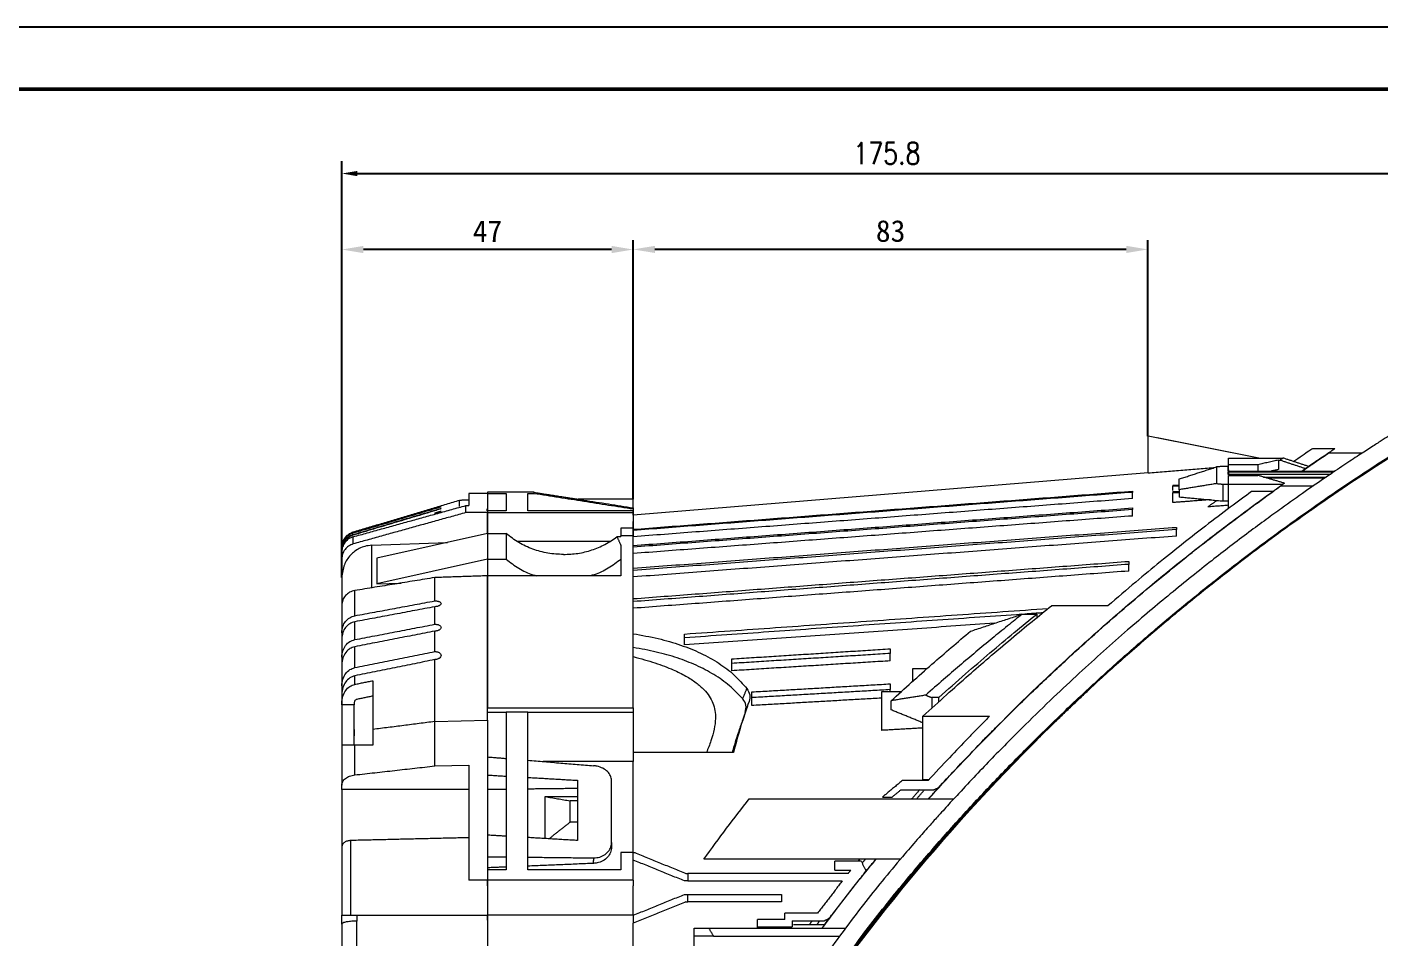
# Model space of a CAD drawing. Header units: millimetres. Extents: x 0 to 1188, y 0 to 840.
# Drawn here: x 524.9 to 743.1, y 693.1 to 840 of the extents above; entities that cross this region are included whole.
import ezdxf
from ezdxf.enums import TextEntityAlignment as Align

# ---------------------------------------------------------------- set-up
doc = ezdxf.new("R2010")
doc.units = ezdxf.units.MM
for name, color, linetype in [('02粗实线', 7, 'Continuous'), ('07标注', 3, 'Continuous'), ('7', 7, 'Continuous')]:
    doc.layers.add(name, color=color, linetype=linetype)
doc.layers.add('Frame', color=7, linetype='Continuous', lineweight=50)
doc.styles.add('PC_TEXTSTYLE', font='txt.shx', dxfattribs={"width": 0.8, "bigfont": 'hzfs.shx'})
doc.styles.get("Standard").update_dxf_attribs({"font": ''})
doc.styles.add('TEXT', font='gbeitc.shx', dxfattribs={"bigfont": 'gbcbig.shx'})
doc.styles.get('Standard').set_extended_font_data('SimSun')
doc.dimstyles.get("Standard").update_dxf_attribs({"dimtxt": 0.18, "dimasz": 0.18, "dimexe": 0.18, "dimexo": 0.0625, "dimgap": 0.09, "dimtad": 0, "dimtih": 1, "dimtoh": 1, "dimdec": 4, "dimzin": 0, "dimdsep": 46, "dimtxsty": 'Standard', "dimcen": 0.09, "dimadec": 0, "dimazin": 0, "dimtfac": 1, "dimtdec": 4, "dimtofl": 0, "dimtmove": 0, "dimatfit": 3, "dimfxl": 1, "dimtolj": 1, "dimtzin": 0, "dimarcsym": 0})
doc.dimstyles.new('副本 (2) (2)TH_GBDIM', dxfattribs={"dimtxt": 3.5, "dimasz": 2.5, "dimexe": 2, "dimexo": 0, "dimgap": 1.5, "dimtad": 1, "dimtoh": 1, "dimdec": 1, "dimdsep": 46, "dimtxsty": 'PC_TEXTSTYLE', "dimcen": 2.5, "dimazin": 2, "dimtfac": 0.714286, "dimtdec": 1, "dimtmove": 0, "dimatfit": 3, "dimfxl": 1, "dimtolj": 1, "dimtzin": 0, "dimarcsym": 0})

# ---------------------------------------------------------------- blocks, each defined once
blk = doc.blocks.new('内图框')
at = {"layer": 'Frame'}
blk.add_lwpolyline([(25, 10), (1178, 10), (1178, 830), (25, 830)], close=True, dxfattribs=at)
at = {"layer": '07标注', "style": 'TEXT'}
blk.add_attdef('上角图号', text='', height=4, rotation=180, dxfattribs=at).set_placement((50, 826), align=Align.MIDDLE_CENTER)
blk = doc.blocks.new('*D49')
at = {"layer": '7', "color": 0, "lineweight": -2, "ltscale": 5, "transparency": 16777216}
for p, q in [((575.69, 805.61), (575.69, 818.37)), ((751.5, 774.87), (751.5, 818.37)), ((578.19, 816.37), (749, 816.37))]:
    blk.add_line(p, q, dxfattribs=at)
at = {"layer": '7', "color": 0, "ltscale": 5, "transparency": 16777216}
for points in [[(578.19, 816.79), (578.19, 815.95), (575.69, 816.37)], [(749, 816.79), (749, 815.95), (751.5, 816.37)]]:
    blk.add_solid(points, dxfattribs=at)
at = {"layer": 'DEFPOINTS', "color": 0, "ltscale": 5, "transparency": 16777216}
for p in [(751.5, 816.37), (575.69, 805.61), (751.5, 774.87)]:
    blk.add_point(p, dxfattribs=at)
at = {"layer": '7', "color": 0, "ltscale": 5, "transparency": 16777216, "insert": (663.6, 819.62), "char_height": 3.5, "attachment_point": 5, "style": 'PC_TEXTSTYLE'}
blk.add_mtext('\\A1;175.8', dxfattribs=at)
blk = doc.blocks.new('*D50')
at = {"layer": '7', "color": 0, "lineweight": -2, "ltscale": 5, "transparency": 16777216}
for p, q in [((575.69, 751.2), (575.69, 805.61)), ((622.69, 763.84), (622.69, 805.61)), ((619.19, 804.11), (579.19, 804.11))]:
    blk.add_line(p, q, dxfattribs=at)
at = {"layer": '7', "color": 0, "ltscale": 5, "transparency": 16777216}
for points in [[(579.19, 804.69), (579.19, 803.53), (575.69, 804.11)], [(619.19, 804.69), (619.19, 803.53), (622.69, 804.11)]]:
    blk.add_solid(points, dxfattribs=at)
at = {"layer": 'DEFPOINTS', "color": 0, "ltscale": 5, "transparency": 16777216}
for p in [(575.69, 804.11), (622.69, 763.84), (575.69, 751.2)]:
    blk.add_point(p, dxfattribs=at)
at = {"layer": '7', "color": 0, "ltscale": 5, "transparency": 16777216, "insert": (599.19, 807.06), "char_height": 3.5, "attachment_point": 5}
blk.add_mtext('\\A1;47', dxfattribs=at)
blk = doc.blocks.new('*D51')
at = {"layer": '7', "color": 0, "lineweight": -2, "ltscale": 5, "transparency": 16777216}
for p, q in [((622.69, 763.84), (622.69, 805.63)), ((705.69, 774.02), (705.69, 805.63)), ((702.19, 804.13), (626.19, 804.13))]:
    blk.add_line(p, q, dxfattribs=at)
at = {"layer": '7', "color": 0, "ltscale": 5, "transparency": 16777216}
for points in [[(626.19, 804.71), (626.19, 803.55), (622.69, 804.13)], [(702.19, 804.71), (702.19, 803.55), (705.69, 804.13)]]:
    blk.add_solid(points, dxfattribs=at)
at = {"layer": 'DEFPOINTS', "color": 0, "ltscale": 5, "transparency": 16777216}
for p in [(622.69, 804.13), (705.69, 774.02), (622.69, 763.84)]:
    blk.add_point(p, dxfattribs=at)
at = {"layer": '7', "color": 0, "ltscale": 5, "transparency": 16777216, "insert": (664.19, 807.08), "char_height": 3.5, "attachment_point": 5}
blk.add_mtext('\\A1;83', dxfattribs=at)

msp = doc.modelspace()

# ---------------------------------------------------------------- linework, layer by layer
at = {"color": 7, "linetype": 'Continuous', "lineweight": 15}
for p, q in [((705.6937, 768.0236), (705.6937, 774.0236)), ((723.5818, 770.4779), (705.6937, 774.0236)), ((723.5818, 770.4779), (707.1937, 773.7263)), ((718.6937, 770.4779), (727.4765, 770.4779)), ((726.7506, 770.1504), (726.9936, 770.1504)), ((726.7506, 770.1504), (726.7506, 768.6293)), ((740.2289, 771.2706), (734.7909, 771.2706)), ((705.6937, 768.0752), (622.6937, 761.2805)), ((718.5437, 769.1188), (717.7437, 769.1188)), ((718.6937, 769.1188), (718.5437, 769.1188)), ((718.5437, 768.3562), (718.6937, 768.3562)), ((718.6937, 768.1758), (718.5437, 768.1758)), ((723.3953, 769.4021), (718.6937, 769.4021)), ((718.6937, 768.576), (718.6937, 769.4021)), ((718.6937, 768.576), (718.6937, 768.3562)), ((718.6937, 768.3562), (735.833, 768.3562)), ((735.5657, 768.1758), (718.6937, 768.1758)), ((718.6937, 768.1758), (718.6937, 767.8979)), ((723.3953, 769.4021), (723.3953, 768.3562)), ((709.6937, 766.1142), (710.7437, 766.1142)), ((710.7437, 765.9203), (709.6937, 765.9203)), ((709.6937, 765.2462), (709.6937, 765.9203)), ((717.7437, 766.2635), (717.7437, 763.498)), ((717.7437, 766.2635), (718.5437, 766.2635)), ((718.5437, 767.8979), (718.6937, 767.8979)), ((718.6937, 766.2635), (718.5437, 766.2635)), ((718.6937, 767.8979), (735.1548, 767.8979)), ((718.6937, 767.6844), (723.3953, 767.6844)), ((718.6937, 766.2635), (718.6937, 766.2167)), ((727.4052, 766.2167), (718.6937, 766.2167)), ((718.6937, 762.4016), (718.6937, 766.2167)), ((724.3096, 767.4147), (734.4434, 767.4147)), ((734.1497, 767.2144), (724.9884, 767.2144)), ((727.141, 765.99), (732.3679, 765.99)), ((594.6814, 762.6668), (594.6814, 763.643)), ((599.1937, 764.7796), (596.1937, 764.7796)), ((599.1937, 764.9532), (599.1937, 764.7796)), ((606.6937, 764.9532), (599.1937, 764.9532)), ((599.1937, 764.7836), (602.1937, 764.7836)), ((605.6937, 764.7836), (606.6937, 764.7836)), ((703.1737, 763.9261), (703.1737, 764.943)), ((709.6937, 765.1025), (710.7437, 765.1025)), ((710.7437, 764.8871), (709.6937, 764.8871)), ((709.6937, 763.2907), (709.6937, 764.8871)), ((710.7437, 765.3741), (710.7437, 764.148)), ((715.6937, 763.7526), (715.6937, 763.8636)), ((725.8025, 765.0745), (722.3888, 765.0745)), ((590.6937, 761.6599), (590.6937, 761.4246)), ((595.6937, 761.676), (595.6937, 762.8116)), ((595.6937, 762.8116), (596.1937, 762.8116)), ((599.1937, 761.676), (595.6937, 761.676)), ((602.1937, 761.975), (599.1937, 761.975)), ((599.1937, 761.676), (622.6937, 761.676)), ((599.1937, 761.676), (599.1937, 758.4246)), ((622.6937, 761.975), (605.6937, 761.975)), ((622.6937, 762.274), (622.6937, 760.2651)), ((622.6937, 761.2805), (622.6937, 761.975)), ((622.6937, 761.676), (622.6937, 759.1471)), ((703.1737, 761.1255), (703.1737, 762.154)), ((718.6937, 763.498), (717.7437, 763.498)), ((577.4792, 758.4005), (577.4792, 758.4962)), ((577.4792, 758.1256), (577.4792, 758.3409)), ((577.5308, 756.6231), (577.5308, 757.773)), ((599.1937, 758.2809), (581.3318, 754.3172)), ((599.1937, 758.2809), (602.1937, 758.2809)), ((599.1937, 758.2809), (599.1937, 754.142)), ((602.1937, 758.2809), (602.1937, 754.142)), ((603.897, 757.0796), (618.9605, 757.0796)), ((620.6937, 757.7783), (620.0655, 757.7783)), ((622.6937, 759.1471), (620.6937, 759.1471)), ((622.6937, 757.9235), (620.6937, 757.9235)), ((710.2937, 757.8885), (710.2937, 758.9369)), ((575.6937, 755.3099), (575.6937, 746.7195)), ((575.6937, 755.1747), (575.6937, 746.7195)), ((575.6937, 755.1747), (575.6937, 746.7195)), ((575.6937, 755.1747), (575.6937, 746.7195)), ((575.6937, 755.1747), (575.6937, 746.7195)), ((575.6937, 755.1747), (575.6937, 746.7195)), ((580.5192, 756.4011), (592.7204, 756.8444)), ((580.5192, 749.5419), (580.5192, 756.4011)), ((575.6937, 754.184), (575.6937, 751.2024)), ((581.3318, 754.3172), (581.3318, 750.1784)), ((599.1937, 754.142), (581.3318, 750.1784)), ((599.1937, 754.142), (602.1937, 754.142)), ((599.1937, 754.142), (599.1937, 751.6233)), ((702.5937, 752.2428), (702.5937, 753.3267)), ((575.6937, 752.3645), (575.6937, 747.8801)), ((575.6937, 751.2024), (575.6937, 746.7195)), ((620.6937, 751.4795), (599.1937, 751.4795)), ((577.7787, 745.0315), (577.7787, 749.097)), ((581.3318, 750.1784), (585.2507, 750.3099)), ((699.2372, 746.6574), (690.1443, 746.6574)), ((577.7787, 741.179), (577.7787, 744.0646)), ((685.3941, 745.2821), (685.6728, 745.3034)), ((685.6728, 745.3034), (687.7568, 745.3034)), ((687.7568, 745.3034), (687.7568, 744.7324)), ((575.6937, 742.2985), (575.6937, 741.3081)), ((575.6937, 741.6245), (575.6937, 741.3051)), ((575.6937, 741.6245), (575.6937, 741.3051)), ((575.6937, 741.6245), (575.6937, 741.3051)), ((575.6937, 741.6245), (575.6937, 741.3051)), ((575.6937, 741.6245), (575.6937, 741.3051)), ((575.6937, 741.6245), (575.6937, 741.3051)), ((577.7787, 736.6682), (577.7787, 740.0436)), ((630.9637, 740.3509), (630.9637, 741.4787)), ((575.6937, 738.3498), (575.6937, 737.1847)), ((664.1137, 737.7579), (664.1137, 738.9493)), ((577.7787, 733.9646), (577.7787, 735.3438)), ((638.5737, 736.1603), (638.5737, 737.3419)), ((670.0248, 736.4749), (667.6937, 736.4749)), ((667.6937, 736.4749), (667.6937, 734.3889)), ((575.6937, 733.7172), (575.6937, 726.6645)), ((664.1137, 732.7612), (664.1137, 733.1148)), ((575.6937, 732.355), (575.6937, 726.6645)), ((575.6937, 732.355), (575.6937, 726.6645)), ((575.6937, 732.355), (575.6937, 726.6645)), ((575.6937, 732.355), (575.6937, 726.6645)), ((575.6937, 732.355), (575.6937, 726.6645)), ((641.8337, 730.5507), (641.8337, 731.8277)), ((662.6937, 732.7612), (662.6937, 726.5459)), ((665.8748, 732.7612), (662.6937, 732.7612)), ((664.2771, 729.8449), (664.2771, 731.3314)), ((671.9876, 731.8371), (670.8201, 731.8371)), ((670.8201, 731.8371), (670.8201, 730.1088)), ((671.9876, 731.1749), (671.9876, 731.8371)), ((577.6937, 730.6882), (575.6937, 730.6882)), ((575.6937, 730.6882), (575.6937, 724.1682)), ((599.1937, 729.494), (599.1937, 730.1711)), ((622.6937, 730.1711), (622.6937, 729.494)), ((622.6937, 729.494), (622.6937, 721.5182)), ((669.4075, 728.8188), (680.1374, 728.8188)), ((669.4075, 718.6474), (669.4075, 728.8188)), ((575.6937, 726.6645), (575.6937, 725.6645)), ((575.6937, 726.6645), (575.6937, 725.6645)), ((575.6937, 726.6645), (575.6937, 725.6645)), ((590.6786, 727.9661), (599.1937, 728.1916)), ((590.6786, 720.8088), (590.6786, 727.9661)), ((577.7787, 719.3591), (577.7787, 724.1682)), ((590.6786, 720.8088), (596.1937, 720.9374)), ((613.6937, 718.4914), (613.6937, 708.7822)), ((619.1937, 708.4389), (619.1937, 718.4732)), ((670.2662, 718.4745), (666.1103, 718.4745)), ((669.4075, 718.6474), (670.4247, 718.6474)), ((596.1937, 717.0009), (575.6937, 717.0009)), ((575.6937, 717.0009), (575.6937, 707.7693)), ((608.4937, 715.8627), (613.6937, 715.8627)), ((662.8618, 715.7938), (664.4329, 715.7938)), ((665.8637, 716.9745), (671.1644, 716.9745)), ((613.6937, 715.181), (612.4938, 715.181)), ((612.4938, 711.746), (612.4938, 715.181)), ((641.4071, 715.4899), (674.367, 715.4899)), ((613.6937, 711.746), (612.4938, 711.746)), ((577.1414, 696.7245), (577.1414, 708.7812)), ((622.6937, 706.8245), (620.6937, 706.8245)), ((665.7664, 705.7706), (634.0828, 705.7706)), ((659.4388, 705.4745), (655.2051, 705.4745)), ((602.1937, 704.0745), (599.1937, 704.0745)), ((620.6937, 704.0745), (605.6937, 704.0745)), ((657.3438, 703.4645), (631.5037, 703.4645)), ((655.2051, 703.9745), (657.7512, 703.9745)), ((622.6937, 702.3745), (599.1937, 702.3745)), ((599.1937, 701.4745), (599.1937, 702.3745)), ((631.5037, 702.2645), (656.3947, 702.2645)), ((631.5037, 700.0845), (646.5993, 700.0845)), ((646.5993, 698.8845), (631.5037, 698.8845)), ((575.6937, 695.2904), (575.6937, 696.7245)), ((578.1065, 696.7245), (578.1065, 695.7802)), ((599.1937, 695.9245), (599.1937, 696.7245)), ((647.1254, 696.0345), (642.7254, 696.0345)), ((652.4072, 697.0345), (647.1254, 697.0345)), ((653.5621, 695.2306), (654.3065, 696.238)), ((578.1065, 677.0449), (578.1065, 695.7802)), ((632.5046, 694.6306), (634.8766, 694.6306)), ((632.5046, 693.3606), (632.5046, 694.6306)), ((634.8766, 694.6306), (656.9027, 694.6306)), ((642.7254, 694.8345), (648.3254, 694.8345)), ((642.7254, 694.6306), (642.7254, 694.8345)), ((643.9254, 694.8345), (643.9254, 694.6306)), ((648.3254, 695.8345), (653.5039, 695.8345)), ((648.5046, 695.2306), (653.6149, 695.2306)), ((632.5046, 689.8606), (632.5046, 693.3606)), ((635.6194, 693.3606), (632.5046, 693.3606)), ((635.6194, 693.3606), (655.9637, 693.3606))]:
    msp.add_line(p, q, dxfattribs=at)
at = {"color": 7, "linetype": 'Continuous', "lineweight": 15, "flags": 128}
for points in [[(690.079, 727.3461), (690.0878, 727.3594), (690.091, 727.3769), (690.0886, 727.3972), (690.0806, 727.4189), (690.0677, 727.4406), (690.0506, 727.4607), (690.0307, 727.4777), (690.0093, 727.4906)], [(668.6923, 704.7729), (668.7103, 704.759), (668.7273, 704.7437), (668.7425, 704.7277), (668.755, 704.7119), (668.7642, 704.6972), (668.7697, 704.6843), (668.771, 704.6739), (668.7682, 704.6665)], [(599.1937, 696.1645), (599.1937, 696.1645)]]:
    msp.add_lwpolyline(points, dxfattribs=at)
at = {"color": 7, "linetype": 'Continuous', "lineweight": 15}
msp.add_arc((732.0858, 762.2605), 0.1022, 312.307941, 83.631164, dxfattribs=at)
for points, knots in [([(746.028, 774.9706), (745.9959, 774.9505), (745.9317, 774.9102), (745.4056, 774.5817), (744.5589, 774.0492), (743.3454, 773.2798), (741.7437, 772.2555), (739.733, 770.9512), (737.2934, 769.3409), (734.4014, 767.3938), (731.0572, 765.0948), (728.5201, 763.2861), (727.2239, 762.3621)], [0, 0, 0, 0, 0.08771481, 0.17606841, 0.26610236, 0.35805067, 0.45313142, 0.55359998, 0.65704757, 0.76542402, 0.88015348, 1, 1, 1, 1]), ([(732.0971, 762.3621), (733.9266, 763.6302), (737.5851, 766.1663), (741.778, 768.9257), (744.9663, 770.9775), (747.2952, 772.4457), (749.1324, 773.585), (750.4314, 774.3824), (751.2468, 774.8782), (751.3475, 774.9387), (751.3975, 774.9688)], [0, 0, 0, 0, 0.16669679, 0.33336229, 0.44705325, 0.56082655, 0.67448538, 0.78337651, 0.89237663, 1, 1, 1, 1]), ([(751.4192, 774.7651), (751.3893, 774.7472), (751.3249, 774.7087), (750.5302, 774.226), (749.2209, 773.4226), (747.3953, 772.2912), (745.1384, 770.8692), (742.452, 769.1451), (739.3638, 767.1172), (735.9354, 764.8156), (733.4147, 763.0617), (732.1546, 762.1849)], [0, 0, 0, 0, 0.09857151, 0.2121051, 0.32551517, 0.43642591, 0.54744312, 0.65838287, 0.77222243, 0.88613649, 1, 1, 1, 1]), ([(732.1977, 771.9717), (732.1503, 771.9397), (732.0542, 771.8751), (731.2, 771.2926), (730.2459, 770.6424), (729.4116, 770.062), (729.1927, 769.9098)], [0, 0, 0, 0, 0.29470262, 0.59625751, 0.89408525, 1, 1, 1, 1]), ([(730.5187, 768.3562), (731.0319, 768.7112), (732.2737, 769.5703), (733.608, 770.4741), (734.6091, 771.149), (734.7305, 771.2302), (734.7909, 771.2706)], [0, 0, 0, 0, 0.18908627, 0.4575306, 0.72967385, 1, 1, 1, 1]), ([(731.5109, 769.0815), (732.1621, 769.527), (733.4506, 770.4084), (734.7851, 771.3044), (735.5579, 771.8216), (735.8766, 772.0332), (735.7857, 771.9726), (735.7843, 771.9717)], [0, 0, 0, 0, 0.25238665, 0.49937032, 0.74869298, 0.99612111, 1, 1, 1, 1]), ([(731.4487, 769.0002), (731.761, 769.2145), (732.4319, 769.6748), (732.524, 769.7372), (732.5733, 769.7706)], [0, 0, 0, 0, 0.465468446, 1, 1, 1, 1]), ([(602.1937, 764.7836), (602.1937, 764.4038), (602.1937, 763.6442), (602.1937, 762.5314), (602.1937, 761.975)], [0, 0, 0, 0, 0.49999985, 1, 1, 1, 1]), ([(605.6937, 761.975), (605.6937, 762.5314), (605.6937, 763.6442), (605.6937, 764.4038), (605.6937, 764.7836)], [0, 0, 0, 0, 0.50000015, 1, 1, 1, 1]), ([(622.6937, 762.4447), (622.6937, 762.8512), (622.6937, 763.6642), (622.6937, 763.7805), (622.6937, 763.8387)], [0, 0, 0, 0, 0.50000003, 1, 1, 1, 1]), ([(722.3888, 765.0745), (721.2746, 764.2585), (718.9923, 762.5869), (716.3251, 760.55), (714.9599, 759.5075)], [0, 0, 0, 0, 0.488171685, 1, 1, 1, 1]), ([(717.4269, 758.8366), (718.9749, 760.0064), (722.0205, 762.308), (724.5557, 764.1358), (725.8022, 765.0346)], [0, 0, 0, 0, 0.508291379, 1, 1, 1, 1]), ([(718.2535, 759.5075), (719.6405, 760.5502), (722.3492, 762.5867), (724.6701, 764.2587), (725.8025, 765.0745)], [0, 0, 0, 0, 0.5120696, 1, 1, 1, 1]), ([(590.6937, 762.343), (590.8268, 762.3823), (591.0893, 762.4598), (591.4217, 762.5526), (591.6059, 762.5998), (591.6807, 762.615), (591.7062, 762.6151), (591.6443, 762.5869), (591.4252, 762.5112), (591.0923, 762.4044), (590.8275, 762.3244), (590.6937, 762.284)], [0, 0, 0, 0, 0.129576698, 0.255502663, 0.377382263, 0.437478105, 0.497525617, 0.617830942, 0.741637589, 0.869552342, 1, 1, 1, 1]), ([(590.6937, 762.0708), (590.8266, 762.1098), (591.0883, 762.1866), (591.4206, 762.2751), (591.6049, 762.3173), (591.6801, 762.3281), (591.7064, 762.3238), (591.6451, 762.2896), (591.4262, 762.2078), (591.0932, 762.0965), (590.8276, 762.0156), (590.6937, 761.9748)], [0, 0, 0, 0, 0.12922797, 0.25450876, 0.37581611, 0.43579094, 0.49578219, 0.61639747, 0.74084124, 0.8693556, 1, 1, 1, 1]), ([(590.6937, 761.6599), (590.8264, 761.6986), (591.0873, 761.7746), (591.4194, 761.859), (591.6039, 761.8963), (591.6796, 761.9027), (591.7066, 761.8938), (591.6459, 761.8537), (591.4272, 761.7657), (591.0941, 761.6498), (590.8277, 761.568), (590.6937, 761.5268)], [0, 0, 0, 0, 0.1288623, 0.25349883, 0.37422512, 0.43407646, 0.49402318, 0.6149802, 0.74008379, 0.86919255, 1, 1, 1, 1]), ([(727.2239, 762.3621), (726.4084, 761.7729), (724.7409, 760.5683), (721.9472, 758.5004), (719.0099, 756.2792), (715.9282, 753.8963), (712.7237, 751.3596), (709.3929, 748.6543), (705.9322, 745.772), (702.338, 742.6972), (698.5377, 739.3506), (694.555, 735.7336), (690.3606, 731.8124), (687.4546, 728.9711), (685.9405, 727.4906)], [0, 0, 0, 0, 0.07598438, 0.15536123, 0.23820181, 0.31370912, 0.39317263, 0.47662327, 0.55376309, 0.63614441, 0.72377989, 0.81049714, 0.90126057, 1, 1, 1, 1]), ([(690.0093, 727.4906), (691.828, 729.2367), (695.4684, 732.7318), (701.001, 737.7568), (706.5844, 742.6262), (712.1563, 747.2735), (717.5885, 751.6208), (722.8042, 755.623), (727.7557, 759.2849), (730.6507, 761.3369), (732.0971, 762.3621)], [0, 0, 0, 0, 0.11675362, 0.2337108, 0.35954172, 0.4854418, 0.61124797, 0.74082167, 0.87051056, 1, 1, 1, 1]), ([(732.1546, 762.1849), (730.7553, 761.1941), (727.9547, 759.211), (723.1794, 755.6875), (718.0446, 751.7618), (712.5743, 747.4015), (706.8328, 742.6259), (701.1329, 737.6619), (695.5397, 732.5854), (691.9003, 729.0935), (690.079, 727.3461)], [0, 0, 0, 0, 0.12545084, 0.25108373, 0.37661002, 0.50645931, 0.63641326, 0.76629142, 0.88304216, 1, 1, 1, 1]), ([(622.6937, 757.4248), (622.6937, 757.9875), (622.6937, 759.1128), (622.6937, 759.881), (622.6937, 760.2651)], [0, 0, 0, 0, 0.50000007, 1, 1, 1, 1]), ([(679.4871, 725.3098), (680.9674, 726.8085), (683.8967, 729.7742), (688.2162, 733.9545), (692.4286, 737.907), (696.5443, 741.6415), (700.5724, 745.1859), (704.4952, 748.5319), (708.3032, 751.6876), (711.9259, 754.6057), (715.2945, 757.2509), (717.2843, 758.7684), (718.2535, 759.5075)], [0, 0, 0, 0, 0.10195337, 0.20175355, 0.30121868, 0.39986902, 0.49851066, 0.59906082, 0.69929059, 0.80136684, 0.90325523, 1, 1, 1, 1]), ([(714.9599, 759.5075), (713.8268, 758.6287), (711.5648, 756.8746), (707.7525, 753.8179), (703.6647, 750.4563), (700.7452, 747.9513), (699.2372, 746.6574)], [0, 0, 0, 0, 0.25050083, 0.50003975, 0.7417641, 1, 1, 1, 1]), ([(575.6937, 756.0039), (575.7186, 756.2713), (575.7684, 756.8061), (576.1592, 757.5222), (576.7335, 758.1003), (577.2308, 758.3005), (577.4792, 758.4005)], [0, 0, 0, 0, 0.250247913, 0.500488044, 0.750462592, 1, 1, 1, 1]), ([(577.4792, 758.3409), (577.2302, 758.2406), (576.732, 758.0399), (576.1577, 757.4605), (575.7681, 756.7445), (575.7185, 756.2107), (575.6937, 755.9439)], [0, 0, 0, 0, 0.25013943, 0.50043358, 0.75033896, 1, 1, 1, 1]), ([(575.6937, 755.7274), (575.7186, 755.9949), (575.7684, 756.53), (576.1591, 757.2466), (576.7334, 757.8252), (577.2308, 758.0256), (577.4792, 758.1256)], [0, 0, 0, 0, 0.25030626, 0.50055715, 0.75050138, 1, 1, 1, 1]), ([(577.4792, 758.0287), (577.2301, 757.9283), (576.7318, 757.7273), (576.1575, 757.1474), (575.7681, 756.4309), (575.7185, 755.8968), (575.6937, 755.6299)], [0, 0, 0, 0, 0.25013568, 0.50042168, 0.75031464, 1, 1, 1, 1]), ([(577.5308, 757.773), (577.2762, 757.6756), (576.7663, 757.4804), (576.1748, 756.8951), (575.7709, 756.1641), (575.7195, 755.6156), (575.6937, 755.341)], [0, 0, 0, 0, 0.24848344, 0.4977471, 0.7484979, 1, 1, 1, 1]), ([(577.4792, 758.4962), (577.2807, 758.4207), (576.8857, 758.2703), (576.392, 757.8657), (575.9989, 757.365), (575.8567, 756.9683), (575.7856, 756.7699)], [0, 0, 0, 0, 0.25179554, 0.50108083, 0.75051713, 1, 1, 1, 1]), ([(611.4437, 754.9168), (610.601, 754.9588), (608.9156, 755.043), (606.4753, 755.7264), (604.1755, 756.7669), (602.8543, 757.7762), (602.1937, 758.2809)], [0, 0, 0, 0, 0.25000011, 0.49999992, 0.74999978, 1, 1, 1, 1]), ([(611.4437, 754.9168), (612.2183, 754.9523), (613.7673, 755.0233), (616.0226, 755.6016), (618.1686, 756.484), (619.4332, 757.3468), (620.0655, 757.7783)], [0, 0, 0, 0, 0.2500001, 0.49999987, 0.74999971, 1, 1, 1, 1]), ([(622.6937, 730.1711), (622.6937, 732.4774), (622.6937, 737.09), (622.6937, 743.0077), (622.6937, 748.1408), (622.6937, 752.3598), (622.6937, 755.7386), (622.6937, 757.1952), (622.6937, 757.9235)], [0, 0, 0, 0, 0.16666662, 0.33333324, 0.49999996, 0.66666667, 0.83333332, 1, 1, 1, 1]), ([(679.0399, 724.7961), (681.0625, 726.8443), (684.992, 730.8233), (690.5956, 736.1634), (695.8015, 740.9383), (700.7086, 745.2639), (705.3506, 749.2097), (709.7572, 752.8284), (713.8438, 756.082), (716.2467, 757.9293), (717.4269, 758.8366)], [0, 0, 0, 0, 0.1406415, 0.27323347, 0.39718666, 0.51808872, 0.64039628, 0.75891188, 0.88158754, 1, 1, 1, 1]), ([(575.7856, 756.7699), (575.7587, 756.6567), (575.7043, 756.4279), (575.6973, 756.2107), (575.6937, 756.101)], [0, 0, 0, 0, 0.4949565, 1, 1, 1, 1]), ([(577.5308, 756.6231), (577.2764, 756.5255), (576.7665, 756.3297), (576.1751, 755.7431), (575.771, 755.01), (575.7195, 754.4597), (575.6937, 754.184)], [0, 0, 0, 0, 0.24793907, 0.49702863, 0.74801208, 1, 1, 1, 1]), ([(580.5192, 756.4011), (580.1469, 756.3626), (579.45, 756.2905), (578.2344, 755.805), (577.0011, 754.8646), (575.9228, 753.2233), (575.7739, 751.9093), (575.6937, 751.2024)], [0, 0, 0, 0, 0.14326279, 0.26814966, 0.49810367, 0.72996342, 1, 1, 1, 1]), ([(620.6937, 756.3983), (620.6937, 755.7103), (620.6937, 754.3343), (620.6937, 752.4311), (620.6937, 751.4795)], [0, 0, 0, 0, 0.49999981, 1, 1, 1, 1]), ([(602.1937, 754.142), (602.8561, 753.644), (604.181, 752.648), (605.8912, 751.7897), (606.9154, 751.5323), (607.1253, 751.4795)], [0, 0, 0, 0, 0.44293036, 0.88586061, 1, 1, 1, 1]), ([(620.6937, 754.142), (620.0313, 753.644), (618.7065, 752.648), (616.9963, 751.7897), (615.972, 751.5323), (615.7622, 751.4795)], [0, 0, 0, 0, 0.44293036, 0.88586061, 1, 1, 1, 1]), ([(599.1937, 728.1916), (599.1937, 730.6151), (599.1937, 735.4621), (599.1937, 741.6909), (599.1937, 747.1736), (599.1937, 750.0442), (599.1937, 751.4795)], [0, 0, 0, 0, 0.24999981, 0.50000014, 0.75000008, 1, 1, 1, 1]), ([(599.1937, 751.4795), (599.1937, 750.146), (599.1937, 747.4791), (599.1937, 742.4519), (599.1937, 736.7711), (599.1937, 732.3711), (599.1937, 730.1711)], [0, 0, 0, 0, 0.25000006, 0.5, 0.75000018, 1, 1, 1, 1]), ([(577.7787, 749.097), (577.4954, 749.0216), (576.9282, 748.8707), (576.2494, 748.3062), (575.7841, 747.5668), (575.7239, 747.002), (575.6937, 746.7195)], [0, 0, 0, 0, 0.24932609, 0.4990473, 0.7493734, 1, 1, 1, 1]), ([(590.6934, 747.4318), (590.7552, 747.4326), (590.8791, 747.4344), (591.0608, 747.4162), (591.2316, 747.3832), (591.4396, 747.3159), (591.6366, 747.1925), (591.7218, 747.0064), (591.6416, 746.8111), (591.4454, 746.6663), (591.2339, 746.5786), (591.0081, 746.5131), (590.8169, 746.4958), (590.6934, 746.4846)], [0, 0, 0, 0, 0.05612859, 0.11249629, 0.17152766, 0.23136438, 0.3583215, 0.49414157, 0.63224934, 0.76417676, 0.8267215, 0.88809947, 1, 1, 1, 1]), ([(669.4075, 728.8188), (670.6783, 729.9858), (673.1426, 732.249), (676.6776, 735.3879), (680.1574, 738.41), (683.5824, 741.3105), (686.9661, 744.1077), (689.1036, 745.8226), (690.1443, 746.6574)], [0, 0, 0, 0, 0.17740033, 0.34402685, 0.49988962, 0.67515764, 0.8418516, 1, 1, 1, 1]), ([(575.6937, 742.2985), (575.7255, 742.6349), (575.7872, 743.2896), (576.2617, 744.1385), (576.9364, 744.7753), (577.5027, 744.9475), (577.7787, 745.0315)], [0, 0, 0, 0, 0.27066205, 0.52669883, 0.76925436, 1, 1, 1, 1]), ([(577.7787, 744.0646), (577.503, 743.98), (576.9363, 743.8061), (576.2619, 743.1642), (575.7873, 742.3082), (575.7255, 741.648), (575.6937, 741.3081)], [0, 0, 0, 0, 0.229463311, 0.471552694, 0.72793888, 1, 1, 1, 1]), ([(685.3941, 745.2821), (684.6111, 744.657), (683.0131, 743.3811), (680.522, 741.349), (677.9414, 739.2076), (675.327, 736.9959), (672.6303, 734.6806), (670.8, 733.0713), (669.8415, 732.2285)], [0, 0, 0, 0, 0.15652547, 0.31944112, 0.48876454, 0.65692799, 0.82034352, 1, 1, 1, 1]), ([(671.9876, 731.8371), (673.4185, 733.1174), (676.1824, 735.5902), (680.228, 739.0763), (684.069, 742.3076), (686.5509, 744.3238), (687.7568, 745.3034)], [0, 0, 0, 0, 0.26487486, 0.51160208, 0.76268525, 1, 1, 1, 1]), ([(590.6934, 743.6599), (590.7544, 743.6606), (590.8769, 743.662), (591.0566, 743.6402), (591.2259, 743.6016), (591.4349, 743.5225), (591.6352, 743.3763), (591.7225, 743.156), (591.6411, 742.9251), (591.4419, 742.756), (591.2292, 742.6543), (591.0576, 742.5996), (590.8771, 742.5622), (590.7543, 742.5536), (590.6934, 742.5493)], [0, 0, 0, 0, 0.054384903, 0.1091301, 0.166670766, 0.225287327, 0.353061757, 0.492672094, 0.635105827, 0.768897019, 0.830381876, 0.890383349, 0.94557945, 1, 1, 1, 1]), ([(622.6937, 742.1322), (624.0494, 741.8907), (626.7378, 741.4117), (630.3629, 740.3527), (633.6553, 739.0351), (636.5458, 737.4206), (639.0526, 735.5298), (640.3611, 734.0312), (641.0117, 733.2861)], [0, 0, 0, 0, 0.16928211, 0.33567624, 0.49982905, 0.6689419, 0.83538326, 1, 1, 1, 1]), ([(664.2771, 731.3314), (666.4838, 733.3267), (670.8282, 737.2548), (675.0111, 740.7997), (677.0693, 742.5439)], [0, 0, 0, 0, 0.50795801, 1, 1, 1, 1]), ([(575.6937, 738.3498), (575.7257, 738.7005), (575.7875, 739.378), (576.2627, 740.256), (576.9358, 740.9135), (577.5039, 741.0924), (577.7787, 741.179)], [0, 0, 0, 0, 0.2763513, 0.53378678, 0.77442341, 1, 1, 1, 1]), ([(577.7787, 740.0436), (577.5102, 739.9589), (576.9494, 739.7821), (576.273, 739.1262), (575.7895, 738.2351), (575.7263, 737.5422), (575.6937, 737.1847)], [0, 0, 0, 0, 0.21905398, 0.45755615, 0.72013141, 1, 1, 1, 1]), ([(640.3443, 731.6352), (639.659, 732.3583), (638.2953, 733.7973), (635.757, 735.5793), (632.9344, 737.0686), (629.8124, 738.2696), (626.4323, 739.2386), (623.947, 739.688), (622.6937, 739.9146)], [0, 0, 0, 0, 0.17236041, 0.34300802, 0.51162987, 0.67198596, 0.83459061, 1, 1, 1, 1]), ([(590.6789, 727.9647), (590.6831, 729.7369), (590.6913, 733.2786), (590.6927, 736.3987), (590.6934, 737.9577)], [0, 0, 0, 0, 0.50035298, 1, 1, 1, 1]), ([(590.6934, 739.2507), (590.7542, 739.2512), (590.8764, 739.2522), (591.0557, 739.2261), (591.2247, 739.1805), (591.435, 739.0871), (591.6368, 738.9142), (591.7231, 738.6555), (591.639, 738.3871), (591.4384, 738.192), (591.2261, 738.076), (591.0555, 738.0139), (590.8761, 737.9716), (590.7539, 737.9623), (590.6934, 737.9576)], [0, 0, 0, 0, 0.052933933, 0.106386736, 0.162976389, 0.221002025, 0.349689986, 0.493800794, 0.640165966, 0.773697879, 0.834421415, 0.893257325, 0.947166183, 1, 1, 1, 1]), ([(622.6938, 738.4391), (623.3019, 738.2777), (624.4896, 737.9625), (626.1677, 737.4411), (627.7135, 736.8973), (629.4001, 736.2149), (631.1439, 735.3635), (632.822, 734.2915), (634.431, 732.889), (635.4534, 731.3556), (635.8992, 729.7381), (635.993, 728.3338), (635.7768, 726.7074), (635.2516, 724.8795), (634.7485, 723.5961), (634.497, 722.9545)], [0, 0, 0, 0, 0.06712372, 0.13109937, 0.19204008, 0.25007606, 0.33960257, 0.42284233, 0.50079105, 0.6261281, 0.68808316, 0.75154692, 0.83219788, 0.91612054, 1, 1, 1, 1]), ([(575.6937, 733.7172), (575.7261, 734.0865), (575.788, 734.7934), (576.2644, 735.7081), (576.9353, 736.3911), (577.5054, 736.5784), (577.7787, 736.6682)], [0, 0, 0, 0, 0.283441237, 0.542535478, 0.780692694, 1, 1, 1, 1]), ([(577.7787, 735.3438), (577.5052, 735.2527), (576.9338, 735.0624), (576.264, 734.3707), (575.788, 733.4451), (575.7261, 732.7298), (575.6937, 732.355)], [0, 0, 0, 0, 0.21796123, 0.45532311, 0.71464114, 1, 1, 1, 1]), ([(575.6937, 730.9353), (575.7262, 731.316), (575.7879, 732.0404), (576.2636, 732.9776), (576.9322, 733.6785), (577.505, 733.8721), (577.7787, 733.9646)], [0, 0, 0, 0, 0.28735684, 0.54689641, 0.78342616, 1, 1, 1, 1]), ([(580.6937, 734.564), (580.6937, 733.3149), (580.6937, 730.8166), (580.6937, 728.0657), (580.6937, 726.6902)], [0, 0, 0, 0, 0.50000039, 1, 1, 1, 1]), ([(641.0117, 733.2861), (641.2121, 732.959), (641.6119, 732.3065), (641.4428, 731.5697), (641.3585, 731.2022)], [0, 0, 0, 0, 0.50123356, 1, 1, 1, 1]), ([(578.1107, 731.5436), (578.0546, 731.5245), (577.9386, 731.4849), (577.8062, 731.3398), (577.7106, 731.1535), (577.6995, 731.0094), (577.6937, 730.9353)], [0, 0, 0, 0, 0.22114538, 0.45777089, 0.7213645, 1, 1, 1, 1]), ([(641.3585, 731.2022), (640.8979, 729.8757), (640.0115, 727.3229), (639.2236, 724.3719), (638.8452, 722.9545)], [0, 0, 0, 0, 0.519675069, 1, 1, 1, 1]), ([(640.7503, 729.4385), (640.8415, 729.8336), (641.0219, 730.6156), (640.5686, 731.2978), (640.3443, 731.6352)], [0, 0, 0, 0, 0.505341883, 1, 1, 1, 1]), ([(602.1937, 729.494), (602.1937, 727.7128), (602.1937, 724.1504), (602.1937, 717.9773), (602.1937, 711.3229), (602.1937, 706.4906), (602.1937, 704.0745)], [0, 0, 0, 0, 0.25000002, 0.5, 0.75000017, 1, 1, 1, 1]), ([(605.6937, 704.0745), (605.6937, 706.4906), (605.6937, 711.3229), (605.6937, 717.9773), (605.6937, 724.1504), (605.6937, 727.7128), (605.6937, 729.494)], [0, 0, 0, 0, 0.24999983, 0.5, 0.74999998, 1, 1, 1, 1]), ([(577.6937, 726.6645), (577.6937, 726.5335), (577.6937, 726.2714), (577.6937, 725.9408), (577.6937, 725.7096), (577.6937, 725.6795), (577.6937, 725.6645)], [0, 0, 0, 0, 0.24999822, 0.49999719, 0.74999616, 1, 1, 1, 1]), ([(577.6937, 726.6645), (577.6937, 726.5335), (577.6937, 726.2714), (577.6937, 725.9408), (577.6937, 725.7096), (577.6937, 725.6795), (577.6937, 725.6645)], [0, 0, 0, 0, 0.25000042, 0.50000331, 0.74999958, 1, 1, 1, 1]), ([(599.1937, 728.1916), (599.1937, 726.3063), (599.1937, 722.5355), (599.1937, 716.1602), (599.1937, 709.4625), (599.1937, 704.7372), (599.1937, 702.3745)], [0, 0, 0, 0, 0.25756158, 0.51512328, 0.75756165, 1, 1, 1, 1]), ([(640.2572, 728.018), (640.0501, 727.4351), (639.4887, 725.8548), (638.9632, 724.0768), (638.6315, 722.9545)], [0, 0, 0, 0, 0.36882369, 1, 1, 1, 1]), ([(685.9405, 727.4906), (685.1295, 726.6846), (683.4739, 725.0392), (680.9102, 722.4249), (678.255, 719.6627), (675.8834, 717.1374), (673.7667, 714.8404), (672.0987, 713.0015), (670.419, 711.1241), (668.6053, 709.071), (667.2542, 707.5045), (666.4911, 706.6197)], [0, 0, 0, 0, 0.13046213, 0.26633349, 0.40293969, 0.54245073, 0.63029153, 0.72573786, 0.79585396, 0.88469804, 1, 1, 1, 1]), ([(668.6923, 704.7729), (670.4804, 706.8312), (674.0568, 710.9479), (679.4397, 716.7798), (684.8052, 722.365), (688.2747, 725.7822), (690.0093, 727.4906)], [0, 0, 0, 0, 0.24693601, 0.49386709, 0.74695032, 1, 1, 1, 1]), ([(690.079, 727.3461), (688.3882, 725.6836), (685.0064, 722.3585), (679.692, 716.8434), (674.2671, 710.9851), (670.6012, 706.7728), (668.7682, 704.6665)], [0, 0, 0, 0, 0.24680174, 0.49363399, 0.74681414, 1, 1, 1, 1]), ([(677.0859, 722.8283), (678.1894, 723.9758), (679.6165, 725.4596), (681.0222, 726.8657), (681.3408, 727.1845)], [0, 0, 0, 0, 0.77331121, 1, 1, 1, 1]), ([(676.6982, 725.3098), (675.6939, 724.2649), (673.5897, 722.0756), (671.4071, 719.7107), (670.2662, 718.4745)], [0, 0, 0, 0, 0.47723802, 1, 1, 1, 1]), ([(670.3072, 715.4899), (671.8259, 717.1514), (674.8011, 720.4064), (677.6468, 723.3534), (679.0399, 724.7961)], [0, 0, 0, 0, 0.5104435, 1, 1, 1, 1]), ([(671.9013, 717.2985), (672.7798, 718.2496), (674.5125, 720.1256), (677.0471, 722.7978), (678.6762, 724.475), (679.4871, 725.3098)], [0, 0, 0, 0, 0.34063866, 0.67182132, 1, 1, 1, 1]), ([(575.6937, 724.1682), (575.6937, 723.1465), (575.6937, 721.1031), (575.6937, 718.8432), (575.6937, 717.7132)], [0, 0, 0, 0, 0.49999981, 1, 1, 1, 1]), ([(577.7787, 724.1682), (577.6237, 724.1682), (577.3039, 724.1682), (576.7341, 724.1682), (576.17, 724.1682), (575.7675, 724.1682), (575.7186, 724.1682), (575.6937, 724.1682)], [0, 0, 0, 0, 0.10810789, 0.22295933, 0.4651389, 0.72879582, 1, 1, 1, 1]), ([(596.1937, 720.9374), (596.1937, 719.0418), (596.1937, 715.2506), (596.1937, 709.0212), (596.1937, 704.5901), (596.1937, 702.3745)], [0, 0, 0, 0, 0.33333318, 0.66666665, 1, 1, 1, 1]), ([(619.1937, 718.4732), (619.1606, 718.726), (619.0944, 719.2316), (618.5781, 719.9192), (617.8184, 720.4556), (617.0078, 720.7516), (616.4861, 720.8164), (616.2984, 720.8397)], [0, 0, 0, 0, 0.21912105, 0.43824047, 0.65741023, 0.87678464, 1, 1, 1, 1]), ([(622.6937, 706.8245), (622.6937, 708.5983), (622.6937, 712.146), (622.6937, 717.0723), (622.6937, 720.0363), (622.6937, 721.5182)], [0, 0, 0, 0, 0.3333333, 0.66666687, 1, 1, 1, 1]), ([(575.6937, 717.7132), (575.7238, 717.9086), (575.784, 718.2995), (576.2491, 718.8113), (576.9279, 719.2023), (577.4951, 719.3068), (577.7787, 719.3591)], [0, 0, 0, 0, 0.25001348, 0.50009436, 0.7500193, 1, 1, 1, 1]), ([(608.4937, 709.091), (608.4937, 710.1732), (608.4937, 712.5157), (608.4937, 714.6919), (608.4937, 715.8627)], [0, 0, 0, 0, 0.461971062, 1, 1, 1, 1]), ([(634.0828, 705.7706), (635.303, 707.4517), (637.7424, 710.8126), (640.1859, 713.9312), (641.4071, 715.4899)], [0, 0, 0, 0, 0.50019684, 1, 1, 1, 1]), ([(577.1414, 708.7812), (576.9518, 708.7623), (576.5697, 708.7242), (576.0922, 708.488), (575.7585, 708.1556), (575.7154, 707.8941), (575.6937, 707.7631)], [0, 0, 0, 0, 0.24559489, 0.49496568, 0.74695359, 1, 1, 1, 1]), ([(575.6937, 707.7631), (575.6937, 705.9837), (575.6937, 702.4258), (575.6937, 698.6246), (575.6937, 696.7245)], [0, 0, 0, 0, 0.500140985, 1, 1, 1, 1]), ([(619.1937, 707.711), (619.1606, 707.4221), (619.0945, 706.8444), (618.5784, 706.0615), (617.8185, 705.4624), (617.0093, 705.1529), (616.4892, 705.1059), (616.3045, 705.0892)], [0, 0, 0, 0, 0.219519772, 0.439030771, 0.658785364, 0.878806125, 1, 1, 1, 1]), ([(616.3074, 705.9752), (616.6432, 706.0002), (617.3149, 706.0502), (618.1947, 706.4928), (618.8442, 707.1479), (619.1553, 707.8411), (619.1837, 708.2833), (619.1937, 708.4389)], [0, 0, 0, 0, 0.22049583, 0.4410143, 0.66101618, 0.88065982, 1, 1, 1, 1]), ([(619.1937, 708.4389), (619.1937, 708.41), (619.1937, 708.2127), (619.1937, 707.97), (619.1937, 707.7563), (619.1937, 707.711)], [0, 0, 0, 0, 0.11912025, 0.81345325, 1, 1, 1, 1]), ([(666.4911, 706.6197), (665.3938, 705.3233), (663.2767, 702.8221), (660.1271, 698.8821), (657.09, 694.914), (653.7067, 690.277), (650.0936, 685.0273), (646.2477, 679.0721), (643.8448, 675.0004), (642.643, 672.964)], [0, 0, 0, 0, 0.1282013, 0.24734354, 0.37400958, 0.49470615, 0.66394194, 0.83191889, 1, 1, 1, 1]), ([(646.0014, 672.964), (647.6854, 675.7488), (651.0536, 681.3192), (656.6082, 689.4356), (662.4804, 697.3347), (666.6215, 702.2934), (668.6923, 704.7729)], [0, 0, 0, 0, 0.244839167, 0.489736803, 0.744845749, 1, 1, 1, 1]), ([(668.7682, 704.6665), (666.7789, 702.2895), (662.8006, 697.5357), (657.6499, 690.6661), (653.26, 684.3579), (649.5671, 678.7125), (647.2469, 674.8474), (646.0876, 672.9162)], [0, 0, 0, 0, 0.24521945, 0.49040066, 0.66021758, 0.8302302, 1, 1, 1, 1]), ([(653.1756, 694.6306), (654.5925, 696.5396), (657.4418, 700.3787), (660.3749, 703.9667), (661.8495, 705.7706)], [0, 0, 0, 0, 0.497243274, 1, 1, 1, 1]), ([(575.6937, 696.7245), (575.7239, 696.7245), (575.7844, 696.7245), (576.2601, 696.7245), (576.9509, 696.7245), (577.6151, 696.7245), (578.0024, 696.7245), (578.1065, 696.7245)], [0, 0, 0, 0, 0.23757802, 0.47543089, 0.70495717, 0.92068791, 1, 1, 1, 1]), ([(599.1937, 696.7245), (599.1937, 695.0071), (599.1937, 691.5724), (599.1937, 688.0338), (599.1937, 686.2645)], [0, 0, 0, 0, 0.50000007, 1, 1, 1, 1]), ([(599.1937, 695.9245), (599.1937, 693.8804), (599.1937, 689.7923), (599.1937, 683.4828), (599.1937, 679.222), (599.1937, 677.0916)], [0, 0, 0, 0, 0.33333334, 0.66666664, 1, 1, 1, 1]), ([(578.1065, 695.7802), (577.8282, 695.7729), (577.2718, 695.7584), (576.5421, 695.67), (575.9985, 695.5432), (575.7288, 695.4086), (575.7031, 695.3221), (575.6937, 695.2904)], [0, 0, 0, 0, 0.217245055, 0.434459484, 0.652559501, 0.87247967, 1, 1, 1, 1]), ([(575.6937, 695.2904), (575.6937, 693.2954), (575.6937, 689.3041), (575.6937, 683.1369), (575.6937, 678.9697), (575.6937, 676.8865)], [0, 0, 0, 0, 0.33323497, 0.66668563, 1, 1, 1, 1])]:
    msp.add_open_spline(points, degree=3, knots=knots, dxfattribs=at)
for points in [[(718.6937, 769.4021), (718.6937, 770.4779)], [(726.7506, 770.1504), (723.3953, 769.4021)], [(727.4765, 770.4779), (726.9936, 770.1504)], [(726.9936, 770.1504), (731.0881, 768.7905)], [(731.5702, 769.1222), (727.4766, 770.4782)], [(735.794, 771.9745), (732.1977, 771.9745)], [(716.2417, 768.8862), (705.6937, 768.0236)], [(710.7437, 767.097), (716.7437, 769.0496)], [(717.7437, 769.1188), (716.7437, 769.0496)], [(716.7437, 769.0496), (716.7437, 766.3576)], [(718.5437, 769.1188), (718.5437, 768.3562)], [(718.5437, 768.1758), (718.5437, 767.8979)], [(726.7506, 768.6293), (725.5328, 768.3562)], [(730.467, 768.3562), (731.0881, 768.7905)], [(731.0881, 768.7905), (731.5702, 769.1222)], [(709.6937, 766.1142), (709.6937, 765.9203)], [(710.7437, 765.3741), (710.7437, 767.097)], [(716.7437, 766.3576), (710.7437, 765.3741)], [(716.7437, 766.3576), (717.7437, 766.2635)], [(718.6937, 766.2167), (718.6937, 767.6844)], [(727.6892, 766.4177), (723.3953, 767.6844)], [(725.8022, 765.0346), (727.141, 765.99)], [(726.6796, 765.7013), (727.4052, 766.2167)], [(727.6892, 766.4177), (727.4052, 766.2167)], [(594.6814, 763.643), (577.4792, 758.4962)], [(596.1937, 763.6971), (594.6814, 763.643)], [(596.1937, 764.7796), (596.1937, 762.8116)], [(606.6937, 764.9532), (622.6937, 762.4447)], [(606.6937, 764.7836), (606.6937, 764.9532)], [(606.6937, 764.9532), (613.8027, 763.8387)], [(606.6937, 764.7836), (622.6937, 762.274)], [(622.6977, 763.8387), (613.8027, 763.8387)], [(622.6937, 758.9794), (703.1737, 765.1411)], [(703.1737, 764.943), (622.6937, 758.7939)], [(703.1737, 763.9261), (622.6937, 757.7788)], [(703.1737, 765.1411), (703.1737, 764.943)], [(709.6937, 765.1025), (709.6937, 764.8871)], [(715.6937, 763.7526), (709.6937, 763.2907)], [(717.7437, 763.498), (710.7437, 764.148)], [(716.7551, 763.5898), (715.3339, 762.5907)], [(725.8025, 765.0745), (726.6796, 765.7013)], [(577.4792, 758.4005), (590.6937, 762.343)], [(590.6937, 762.284), (577.4792, 758.3409)], [(577.4792, 758.1256), (590.6937, 762.0708)], [(590.6937, 761.9748), (577.4792, 758.0287)], [(577.5308, 757.773), (595.6937, 762.8116)], [(595.6937, 761.676), (577.5308, 756.6231)], [(599.1937, 761.975), (599.1937, 761.676)], [(599.1937, 758.4246), (599.1937, 761.676)], [(622.6937, 762.4447), (622.6937, 762.274)], [(622.6937, 756.3704), (703.1737, 762.424)], [(703.1737, 762.154), (622.6937, 756.105)], [(622.6937, 761.676), (622.6937, 761.975)], [(703.1737, 762.424), (703.1737, 762.154)], [(718.6937, 762.8482), (715.3339, 762.5907)], [(718.7796, 762.4082), (718.6937, 762.4016)], [(732.0233, 762.0913), (732.5214, 762.4388)], [(703.1737, 761.1255), (622.6937, 755.0773)], [(622.6937, 752.7088), (710.2937, 759.2981)], [(710.2937, 759.2981), (710.2937, 758.9369)], [(599.1937, 758.2809), (599.1937, 754.142)], [(620.0655, 757.7783), (620.6937, 756.3983)], [(620.6937, 759.1471), (620.6937, 757.9235)], [(620.6937, 757.7783), (620.6937, 757.9235)], [(622.6937, 759.1471), (622.6937, 757.9235)], [(710.2937, 758.9369), (622.6937, 752.3437)], [(710.2937, 757.8885), (622.6937, 751.2944)], [(575.6937, 756.101), (575.6937, 756.0039)], [(575.6937, 755.9439), (575.6937, 755.7274)], [(575.6937, 755.6299), (575.6937, 755.341)], [(575.6937, 755.341), (575.6937, 754.184)], [(599.1937, 754.142), (599.1937, 751.4795)], [(622.6937, 747.7956), (702.5937, 753.8117)], [(702.5937, 753.3267), (622.6937, 747.3219)], [(702.5937, 753.8117), (702.5937, 753.3267)], [(590.6848, 751.192), (577.7787, 749.097)], [(599.1937, 751.4795), (590.6847, 751.193)], [(590.6934, 747.4318), (590.6848, 751.192)], [(702.5937, 752.2428), (622.6937, 746.2424)], [(575.6937, 746.7195), (575.6937, 742.2985)], [(577.7787, 745.0315), (590.6934, 747.4318)], [(590.6934, 746.4846), (577.7787, 744.0646)], [(590.6934, 743.66), (590.6934, 746.4846)], [(630.9637, 742.0894), (689.5993, 746.2181)], [(685.3528, 745.2686), (630.9637, 741.4787)], [(677.0693, 742.5439), (685.3941, 745.2821)], [(688.7121, 745.5027), (685.8532, 745.3034)], [(577.7787, 741.179), (590.6934, 743.6599)], [(590.6934, 742.5493), (577.7787, 740.0436)], [(590.6934, 739.2507), (590.6934, 742.5493)], [(680.9441, 743.8184), (630.9637, 740.3509)], [(630.9637, 741.4787), (630.9637, 742.0894)], [(693.5066, 738.8761), (698.6655, 743.4927)], [(575.6937, 741.3081), (575.6937, 738.3498)], [(638.5737, 738.0764), (664.1137, 739.7058)], [(664.1137, 739.7058), (664.1137, 738.9493)], [(577.7787, 736.6682), (590.6934, 739.2507)], [(590.6934, 737.9577), (577.7787, 735.3438)], [(664.1137, 738.9493), (638.5737, 737.3419)], [(638.5737, 737.3419), (638.5737, 738.0764)], [(664.1137, 737.7579), (638.5737, 736.1603)], [(575.6937, 737.1847), (575.6937, 733.7172)], [(577.7787, 733.9646), (580.6937, 734.564)], [(640.3443, 731.6352), (641.0117, 733.2861)], [(641.8337, 732.7512), (664.1137, 734.0529)], [(664.1137, 733.1148), (641.8337, 731.8277)], [(664.1137, 734.0529), (664.1137, 733.1148)], [(689.9207, 727.1921), (696.0634, 733.0152)], [(575.6937, 732.355), (575.6937, 730.9353)], [(575.6937, 730.6882), (575.6937, 730.9353)], [(577.6937, 730.9353), (577.6937, 730.6882)], [(580.6937, 732.079), (578.1107, 731.5436)], [(641.8337, 731.8277), (641.8337, 732.7512)], [(662.6937, 731.7491), (641.8337, 730.5507)], [(669.8415, 732.2285), (664.2771, 731.3314)], [(669.8415, 732.2285), (670.8201, 731.8371)], [(577.6937, 724.1682), (577.6937, 730.6882)], [(599.1937, 730.1711), (602.1937, 730.1657)], [(599.1937, 729.494), (602.1937, 729.4961)], [(602.1937, 730.1657), (605.6937, 730.1657)], [(605.6937, 729.494), (602.1937, 729.494)], [(605.6937, 730.1657), (622.6937, 730.1711)], [(605.6937, 729.4961), (622.6937, 729.494)], [(641.0945, 730.4579), (640.2425, 728.0231)], [(669.4075, 727.7588), (664.2771, 729.8449)], [(680.1374, 728.8188), (676.6982, 725.3098)], [(590.6786, 727.9661), (580.6934, 726.6916)], [(580.6934, 726.6916), (580.6937, 724.1682)], [(669.4075, 726.9278), (662.6937, 726.5459)], [(580.6937, 724.1682), (577.7787, 724.1682)], [(599.1937, 722.2672), (602.1937, 722.0168)], [(638.8452, 722.9545), (622.6937, 722.9545)], [(577.7787, 719.3591), (590.6786, 720.8088)], [(605.6937, 721.7247), (616.2984, 720.8397)], [(622.6937, 721.5182), (608.1681, 721.5182)], [(599.1937, 719.3383), (602.1937, 719.1631)], [(605.6937, 718.9587), (613.6937, 718.4914)], [(666.1103, 718.4745), (663.7964, 716.5651)], [(575.6937, 717.0009), (575.6937, 717.7132)], [(602.1937, 717.0358), (599.1937, 717.0009)], [(613.6937, 717.1698), (605.6937, 717.0766)], [(608.4937, 715.8627), (612.4938, 715.181)], [(662.8618, 715.7938), (663.7964, 716.5651)], [(664.4329, 715.7938), (665.8637, 716.9745)], [(668.8999, 716.9745), (667.5809, 715.4899)], [(668.3714, 715.4899), (669.6786, 716.9743)], [(670.269, 715.4899), (671.9013, 717.2985)], [(671.1644, 716.9745), (671.9013, 717.2985)], [(613.6937, 715.181), (613.6937, 711.746)], [(609.1118, 709.0543), (612.4938, 711.746)], [(596.1937, 709.2328), (577.1414, 708.7812)], [(602.1937, 709.4651), (599.1937, 709.6432)], [(613.6937, 708.7822), (605.6937, 709.2573)], [(620.6937, 706.8245), (620.6937, 704.0745)], [(622.6937, 705.6225), (622.6937, 706.8245)], [(622.6937, 706.8245), (622.9232, 706.8245)], [(622.9232, 706.8245), (631.1937, 703.4645)], [(599.1937, 706.1675), (602.1937, 706.1337)], [(605.6937, 706.0943), (616.3074, 705.9748)], [(616.3045, 705.0888), (605.6937, 704.6477)], [(616.3045, 705.0892), (616.3073, 705.975)], [(622.6937, 702.3745), (622.6937, 705.6225)], [(630.9593, 702.2645), (622.6937, 705.6225)], [(655.2051, 703.9745), (655.2051, 705.4745)], [(659.1282, 705.6719), (658.9632, 705.4745)], [(659.4388, 705.4745), (660.2153, 703.8444)], [(659.6029, 705.1302), (660.13, 705.7706)], [(660.2153, 703.8443), (661.8226, 705.7706)], [(602.1937, 704.5022), (599.1937, 704.3775)], [(599.1937, 704.0745), (599.1937, 702.3745)], [(631.1937, 703.4645), (631.5037, 703.4645)], [(631.5037, 703.4645), (631.5037, 702.2645)], [(654.3065, 696.238), (660.2153, 703.8444)], [(657.3438, 703.4645), (657.7512, 703.9745)], [(599.1937, 702.3745), (596.1937, 702.3745)], [(599.1937, 702.3745), (599.1937, 696.7245)], [(599.1937, 701.4745), (599.1937, 696.7245)], [(622.6926, 696.7253), (622.6937, 701.4745)], [(622.6937, 702.3745), (622.6937, 701.4745)], [(631.5037, 702.2645), (630.9593, 702.2645)], [(656.3947, 702.2645), (652.4072, 697.0345)], [(622.691, 696.7254), (630.9593, 700.0845)], [(631.1937, 698.8845), (622.6937, 695.4265)], [(630.9593, 700.0845), (631.5037, 700.0845)], [(631.1937, 698.8845), (631.5037, 698.8845)], [(631.5037, 698.8845), (631.5037, 700.0845)], [(646.5993, 700.0845), (646.5993, 698.8845)], [(578.1065, 696.7245), (599.1937, 696.7245)], [(622.6912, 696.7251), (599.1937, 696.7245)], [(622.6912, 696.7251), (622.6937, 695.4265)], [(642.7254, 694.8345), (642.7254, 696.0345)], [(647.1254, 696.0345), (647.1254, 697.0345)], [(653.5039, 695.8345), (654.3065, 696.238)], [(622.6937, 688.2645), (622.6937, 695.4265)], [(634.8766, 694.6306), (635.6194, 693.3606)], [(648.3254, 695.8345), (648.3254, 694.8345)], [(651.5254, 695.8345), (651.1031, 695.2306)], [(652.3414, 695.2306), (652.765, 695.8344)]]:
    msp.add_open_spline(points, degree=1, dxfattribs=at)
at = {"color": 0, "linetype": 'Continuous', "lineweight": 15}
msp.add_open_spline([(599.1937, 764.7796), (599.1937, 764.3725), (599.1937, 763.6941), (599.1937, 762.6714), (599.1937, 762.2624)], degree=3, knots=[0, 0, 0, 0, 0.600066027, 1, 1, 1, 1], dxfattribs=at)
at = {"layer": '7', "color": 0, "ltscale": 5}
msp.add_line((599.1937, 761.975), (599.1937, 762.2624), dxfattribs=at)
at = {"layer": '7', "color": 4, "ltscale": 5}
msp.add_arc((919.5682, 493.8439), 327.4, 120.903169, 144.457334, dxfattribs=at)
at = {"layer": 'Frame', "color": 0, "lineweight": -3}
msp.add_lwpolyline([(0, 0), (1188, 0), (1188, 840), (0, 840)], close=True, dxfattribs=at)

# ---------------------------------------------------------------- block references
at = {"layer": '02粗实线', "color": 0}
msp.add_blockref('内图框', (0, 0), dxfattribs=at)

# ---------------------------------------------------------------- dimensions: what is measured, and where the dimension line sits
at = {"layer": '7', "color": 4, "ltscale": 5}
dim = msp.add_linear_dim(base=(751.5006, 816.3696), p1=(575.6937, 805.6084), p2=(751.5006, 774.8706), dimstyle='副本 (2) (2)TH_GBDIM', dxfattribs=at)
dim.commit()
dim.dimension.update_dxf_attribs({"geometry": '*D49', "text_midpoint": (663.5971, 819.6196)})
for base, p1, p2, picture, middle in [((575.6937, 804.1084), (622.6937, 763.8387), (575.6937, 751.2024), '*D50', (599.1937, 807.0584)), ((622.6937, 804.1297), (705.6937, 774.0236), (622.6937, 763.8387), '*D51', (664.1937, 807.0797))]:
    dim = msp.add_linear_dim(base=base, p1=p1, p2=p2, dimstyle='Standard', override={"dimtxt": 3.5, "dimasz": 3.5, "dimexe": 1.5, "dimexo": 0, "dimgap": 1.2, "dimtad": 1, "dimtih": 0, "dimdec": 3, "dimzin": 8, "dimcen": 0, "dimtdec": 3, "dimtofl": 1, "dimtzin": 8}, dxfattribs=at)
    dim.commit()
    dim.dimension.update_dxf_attribs({"geometry": picture, "text_midpoint": middle})

doc.saveas('drawing.dxf')
